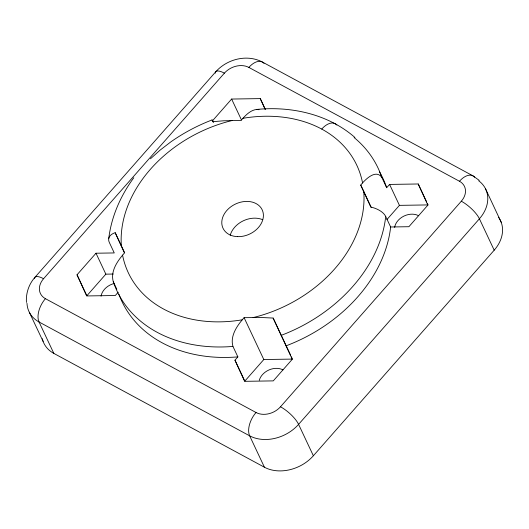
<?xml version="1.0" encoding="UTF-8"?>
<svg xmlns="http://www.w3.org/2000/svg" width="529" height="529" viewBox="0 0 529 529"><rect width="100%" height="100%" fill="white"/><g stroke="black" fill="none" stroke-linecap="round" stroke-linejoin="round"><path stroke-width="0.79" d="M26.45 302.436C25.769 293.403 28.817 284.324 34.782 277.5L215.614 71.937C226.948 59.083 246.983 53.872 262.483 62.085L473.085 175.919L479.267 180.422M108.756 238.447C111.427 216.414 120.711 195.538 133.797 177.737M118.218 292.213L115.315 295.506L86.67 295.949L77.016 274.809L96 253.219L114.257 252.941L109.331 242.474A18.065 9.985 12.3 0 1 115.196 232.694L124.454 252.988C117.722 260.605 110.217 271.079 113.292 281.745L116.81 289.224M290.692 355.349L273.143 318.068L261.795 317.512L244.1 317.664C237.376 325.275 229.87 335.75 232.939 346.416L237.865 356.883L234.969 360.183L244.623 381.323L273.268 380.887L292.259 359.297L280.925 334.824M45.434 298.673A18.026 13.827 -25.2 0 1 43.57 278.717L224.395 73.154A18.026 13.827 -25.2 0 1 248.861 67.421A18.032 10.071 -61.6 0 1 264.004 63.348M212.638 120.632L213.339 122.126L212.638 120.632L231.623 99.049L260.268 98.606L265.194 109.073M113.219 274.042L105.853 274.154L86.868 295.744L77.016 274.809M354.939 137.487C328.383 114.204 291.453 106.051 256.915 109.417C250.177 110.058 245.284 115.633 241.085 120.4L223.509 120.797L212.843 121.683L212.05 119.871M385.72 216.526A18.065 9.985 12.3 0 0 370.796 207.064L360.738 185.071C365.043 179.728 375.59 168.883 381.753 177.255L386.679 187.722L389.575 184.423L418.221 183.98L426.665 201.926M292.451 359.092L263.806 359.535L244.821 381.118L234.969 360.183M386.95 219.542L399.428 205.358L428.073 204.915L427.366 203.42M248.861 67.421L459.463 181.255A18.026 13.827 -25.2 0 1 461.321 201.212L280.496 406.781A18.032 5.693 41.3 0 1 298.587 424.364L313.36 455.767A36.071 27.673 -25.2 0 1 264.434 467.233L53.832 353.398A36.071 27.673 -25.2 0 1 42.294 338.679M313.36 455.767L494.192 250.197A36.071 27.673 -25.2 0 0 498.569 217.313M150.461 158.786L160.095 150.137L170.92 141.818C183.682 132.878 197.522 125.505 212.076 119.944L213.015 121.842M286.103 345.827A144.278 110.687 -25.2 0 0 390.64 226.994L408.891 226.71L427.875 205.126L418.221 183.98M256.915 109.417L259.038 109.721M280.496 406.781A18.026 13.827 -25.2 0 1 256.036 412.508L45.428 298.68A18.032 10.071 -61.6 0 0 39.053 321.996L53.832 353.398M39.053 321.996L249.655 435.83L264.434 467.233M29.313 312.255L43.107 341.423M501.188 222.246L485.43 188.615M494.192 250.197L479.413 218.794A18.032 5.693 41.3 0 0 461.328 201.212M389.575 184.423L399.428 205.358M390.64 226.994L385.714 216.526A144.278 110.687 -25.2 0 1 281.177 335.36M360.738 185.071L371.292 207.5M231.623 99.049L241.475 119.984M291.393 356.85L292.101 358.345M244.1 317.664L263.806 359.535M115.196 232.694L124.646 252.783M96 253.219L105.853 274.154M280.661 334.268L273.143 318.068M260.268 98.606L265.267 109.543M354.113 137.553A144.278 110.687 -25.2 0 1 381.753 177.255M232.939 346.416A144.278 110.687 -25.2 0 1 113.292 281.745M242.943 118.304A126.338 96.919 -25.2 0 1 321.725 129.076A18.032 10.071 -61.6 0 1 336.854 125.029M321.725 129.076A126.338 96.919 -25.2 0 1 362.577 182.974M363.773 191.776A126.338 96.919 -25.2 0 1 253.087 317.598M379.405 171.727A144.278 110.687 -25.2 0 1 386.679 187.722M237.865 356.883A144.278 110.687 -25.2 0 1 118.952 294.309M242.249 319.807A126.365 96.946 -25.2 0 1 122.556 255.11M121.392 246.316A126.292 96.886 -25.2 0 1 232.039 120.533M394.634 227.404A15.149 11.625 -25.2 0 1 403.878 216.11A15.149 11.625 -25.2 0 1 418.578 215.706M259.283 380.325A15.149 11.625 -25.2 0 1 282.955 369.883M101.059 296.2A15.149 11.625 -25.2 0 1 114.403 283.445M230.214 235.279A21.643 16.604 -25.2 0 1 262.563 219.654M478.738 180.812A36.051 27.653 -25.2 0 1 479.406 218.794L298.587 424.364A36.051 27.653 -25.2 0 1 249.662 435.823A18.032 10.071 -61.6 0 1 256.029 412.514M39.06 321.989A36.051 27.653 -25.2 0 1 26.986 303.322M459.463 181.255A18.032 10.071 -61.6 0 1 474.606 177.182M215.27 73.154A18.032 5.693 41.3 0 1 224.395 73.154M34.445 278.717A18.032 5.693 41.3 0 1 43.57 278.717M237.62 236.642A21.643 16.604 -25.2 0 0 262.589 210.8A21.643 16.604 -25.2 0 0 227.576 209.656A21.643 16.604 -25.2 0 0 237.62 236.642"/></g></svg>
